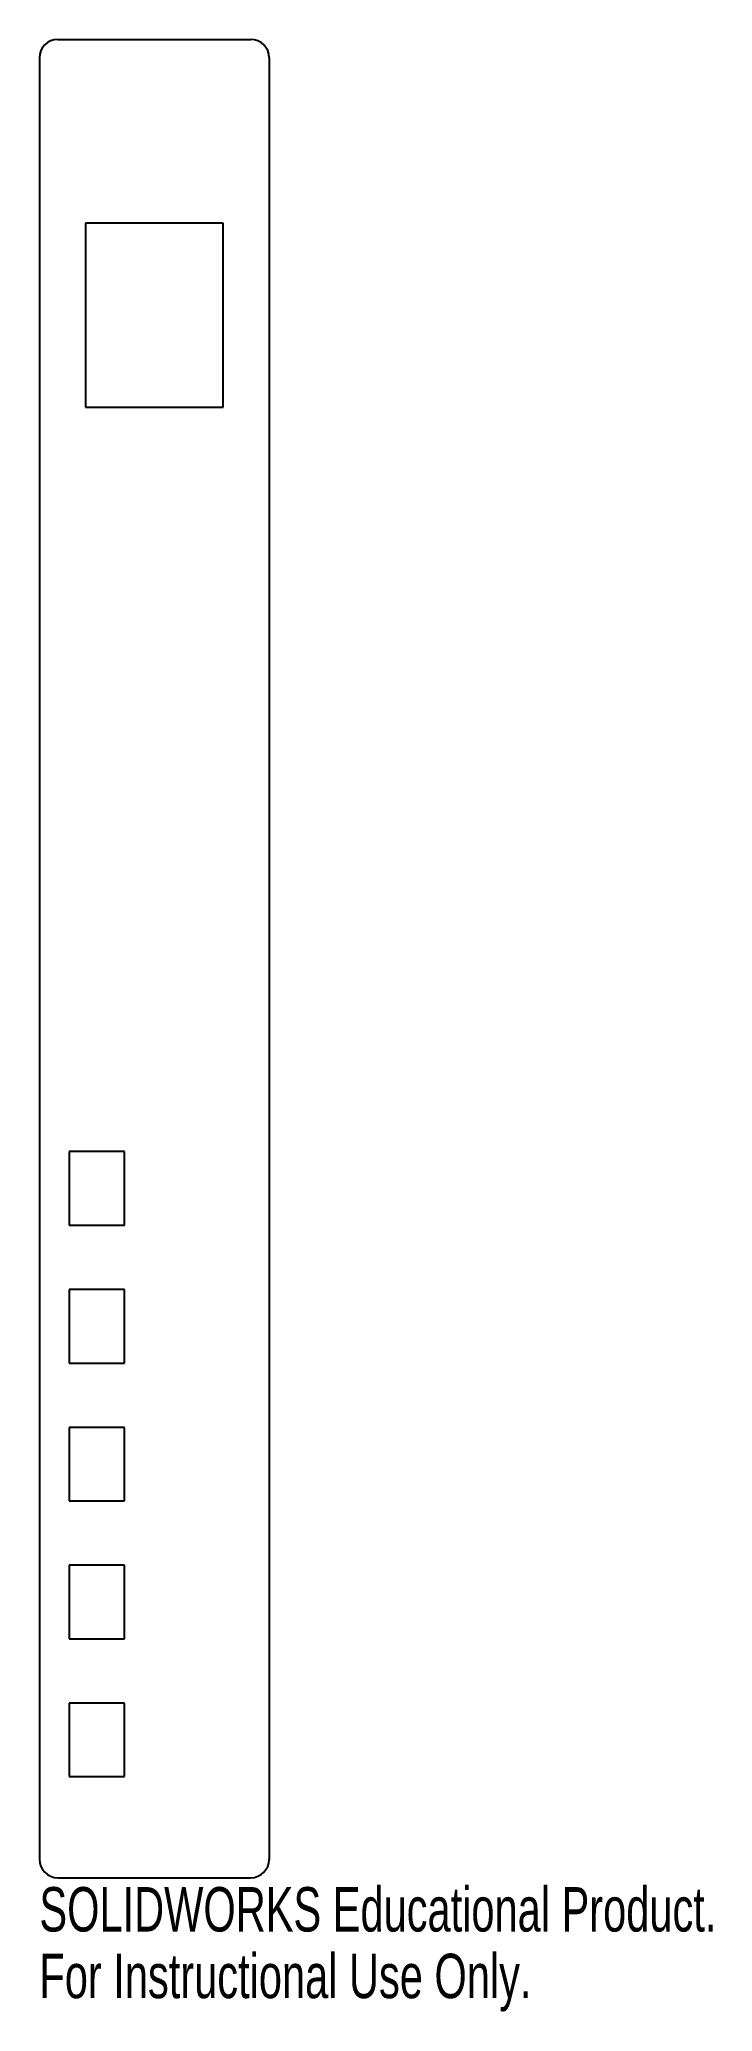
# Model space of a CAD drawing. Header units: inches. Extents: x -0.98 to 1.9, y -8.45 to 0.
import ezdxf

# ---------------------------------------------------------------- set-up
doc = ezdxf.new("R2010")
doc.units = ezdxf.units.IN
doc.header["$MEASUREMENT"] = 0
doc.styles.add('SLDTEXTSTYLE0', font='TXT', dxfattribs={"width": 0.7})

msp = doc.modelspace()

# ---------------------------------------------------------------- linework, layer by layer
at = {"color": 7, "linetype": 'Continuous', "lineweight": 25}
for p, q in [((-0.9055, 0), (-0.0787, 0)), ((-0.9843, -0.0787), (-0.9843, -7.7953)), ((0, -0.0787), (0, -7.7953)), ((-0.1969, -0.7874), (-0.7874, -0.7874)), ((-0.7874, -0.7874), (-0.7874, -1.5748)), ((-0.1969, -1.5748), (-0.1969, -0.7874)), ((-0.7874, -1.5748), (-0.1969, -1.5748)), ((-0.8563, -4.7638), (-0.8563, -5.0787)), ((-0.6201, -4.7638), (-0.8563, -4.7638)), ((-0.6201, -5.0787), (-0.6201, -4.7638)), ((-0.8563, -5.0787), (-0.6201, -5.0787)), ((-0.8563, -5.3543), (-0.8563, -5.6693)), ((-0.6201, -5.3543), (-0.8563, -5.3543)), ((-0.6201, -5.6693), (-0.6201, -5.3543)), ((-0.8563, -5.6693), (-0.6201, -5.6693)), ((-0.8563, -5.9449), (-0.8563, -6.2598)), ((-0.6201, -5.9449), (-0.8563, -5.9449)), ((-0.6201, -6.2598), (-0.6201, -5.9449)), ((-0.8563, -6.2598), (-0.6201, -6.2598)), ((-0.8563, -6.5354), (-0.8563, -6.8504)), ((-0.6201, -6.5354), (-0.8563, -6.5354)), ((-0.6201, -6.8504), (-0.6201, -6.5354)), ((-0.8563, -6.8504), (-0.6201, -6.8504)), ((-0.8563, -7.126), (-0.8563, -7.4409)), ((-0.6201, -7.126), (-0.8563, -7.126)), ((-0.6201, -7.4409), (-0.6201, -7.126)), ((-0.8563, -7.4409), (-0.6201, -7.4409)), ((-0.9055, -7.874), (-0.0787, -7.874))]:
    msp.add_line(p, q, dxfattribs=at)
for centre, start, end in [((-0.9055, -0.0787), 90, 180), ((-0.0787, -0.0787), 0, 90), ((-0.9055, -7.7953), 180, 270), ((-0.0787, -7.7953), 270, 0)]:
    msp.add_arc(centre, 0.0787, start, end, dxfattribs=at)

# ---------------------------------------------------------------- texts
at = {"color": 7, "linetype": 'Continuous', "char_height": 0.1903, "attachment_point": 1, "style": 'SLDTEXTSTYLE0'}
for s, insert in [('SOLIDWORKS Educational Product.', (-0.9843, -7.9142)), ('For Instructional Use Only.', (-0.9843, -8.1996))]:
    msp.add_mtext(s, dxfattribs=dict(at, insert=insert))

doc.saveas('drawing.dxf')
